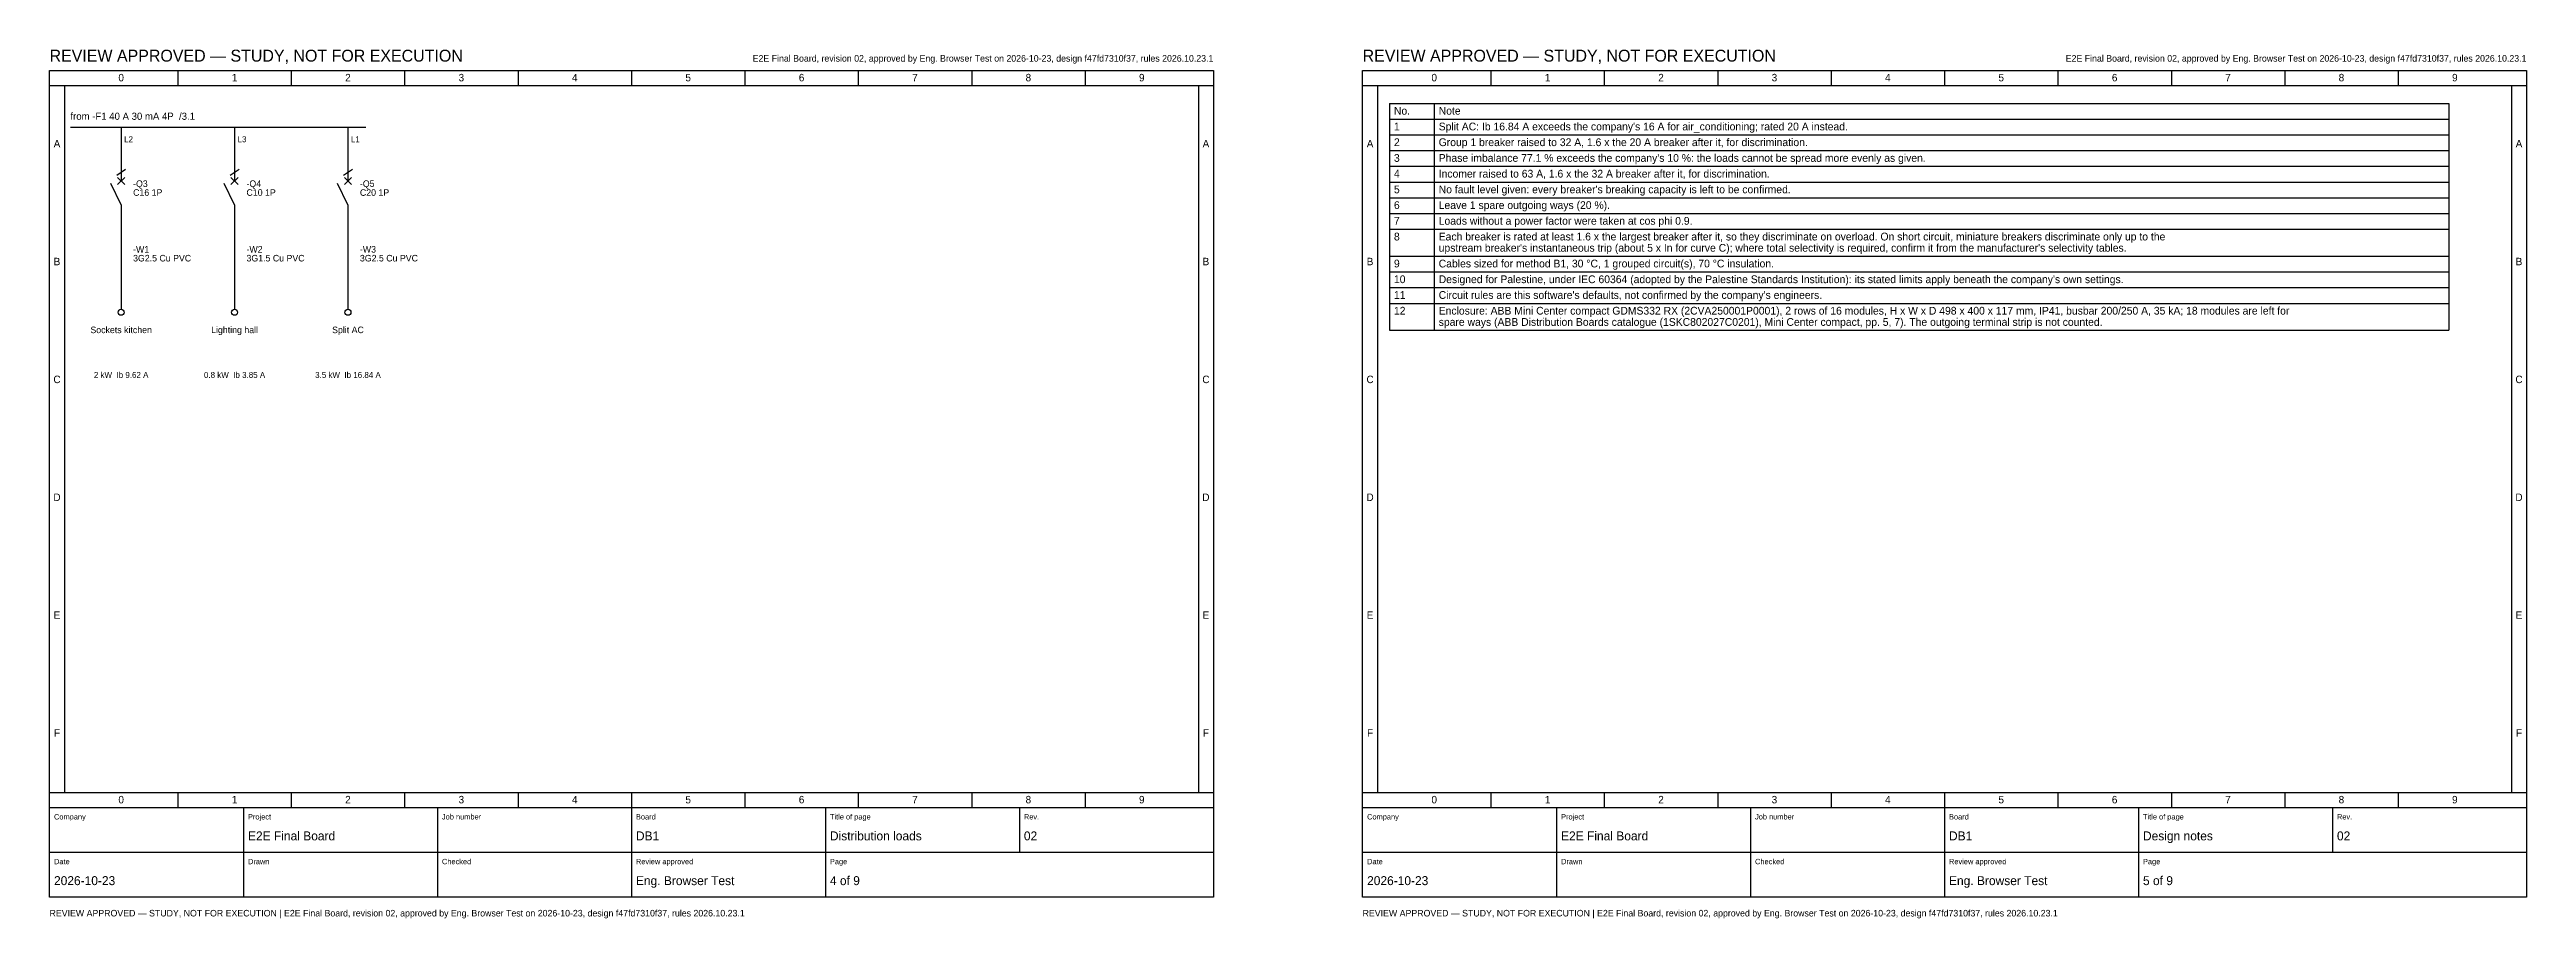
# Model space of a CAD drawing. Header units: millimetres. Extents: x 20 to 4370, y 3 to 294.
# Drawn here: x 1340 to 2170, y 3 to 294 of the extents above; entities that cross this region are included whole.
import ezdxf
from ezdxf.enums import TextEntityAlignment as Align

# ---------------------------------------------------------------- set-up
doc = ezdxf.new("R2010")
doc.units = ezdxf.units.MM
for name, color, linetype in [('FRAME', 7, 'CONTINUOUS'), ('SYMBOLS', 7, 'CONTINUOUS'), ('TEXT', 7, 'CONTINUOUS')]:
    doc.layers.add(name, color=color, linetype=linetype)

msp = doc.modelspace()

# ---------------------------------------------------------------- linework, layer by layer
at = {"layer": 'FRAME'}
for points in [[(1340, 287), (1730, 287), (1730, 10), (1340, 10)], [(1780, 287), (2170, 287), (2170, 10), (1780, 10)]]:
    msp.add_lwpolyline(points, close=True, dxfattribs=at)
at = {"layer": 'SYMBOLS'}
for p, q in [((1383, 287), (1383, 282)), ((1421, 287), (1421, 282)), ((1459, 287), (1459, 282)), ((1497, 287), (1497, 282)), ((1535, 287), (1535, 282)), ((1573, 287), (1573, 282)), ((1611, 287), (1611, 282)), ((1649, 287), (1649, 282)), ((1687, 287), (1687, 282)), ((1823, 287), (1823, 282)), ((1861, 287), (1861, 282)), ((1899, 287), (1899, 282)), ((1937, 287), (1937, 282)), ((1975, 287), (1975, 282)), ((2013, 287), (2013, 282)), ((2051, 287), (2051, 282)), ((2089, 287), (2089, 282)), ((2127, 287), (2127, 282)), ((1340, 282), (1730, 282)), ((1345, 282), (1345, 45)), ((1725, 282), (1725, 45)), ((1780, 282), (2170, 282)), ((1785, 282), (1785, 45)), ((1789, 276), (2144, 276)), ((1789, 276), (1789, 199.95)), ((1804, 276), (1804, 199.95)), ((2144, 276), (2144, 199.95)), ((2165, 282), (2165, 45)), ((1347, 268), (1446, 268)), ((1364, 268), (1364, 256)), ((1402, 268), (1402, 256)), ((1440, 268), (1440, 256)), ((1789, 270.73), (2144, 270.73)), ((1789, 265.46), (2144, 265.46)), ((1789, 260.19), (2144, 260.19)), ((1364, 242), (1360.5, 249.2)), ((1362.5, 252), (1365.5, 254)), ((1362.8, 251.2), (1365.2, 248.8)), ((1362.8, 248.8), (1365.2, 251.2)), ((1364, 256), (1364, 250)), ((1402, 242), (1398.5, 249.2)), ((1400.5, 252), (1403.5, 254)), ((1400.8, 251.2), (1403.2, 248.8)), ((1400.8, 248.8), (1403.2, 251.2)), ((1402, 256), (1402, 250)), ((1440, 242), (1436.5, 249.2)), ((1438.5, 252), (1441.5, 254)), ((1438.8, 251.2), (1441.2, 248.8)), ((1438.8, 248.8), (1441.2, 251.2)), ((1440, 256), (1440, 250)), ((1789, 254.92), (2144, 254.92)), ((1789, 249.65), (2144, 249.65)), ((1364, 242), (1364, 236)), ((1402, 242), (1402, 236)), ((1440, 242), (1440, 236)), ((1789, 244.38), (2144, 244.38)), ((1364, 236), (1364, 207)), ((1402, 236), (1402, 207)), ((1440, 236), (1440, 207)), ((1789, 239.11), (2144, 239.11)), ((1789, 233.84), (2144, 233.84)), ((1789, 224.8), (2144, 224.8)), ((1789, 219.53), (2144, 219.53)), ((1789, 214.26), (2144, 214.26)), ((1789, 208.99), (2144, 208.99)), ((1789, 199.95), (2144, 199.95)), ((1340, 45), (1730, 45)), ((1383, 45), (1383, 40)), ((1421, 45), (1421, 40)), ((1459, 45), (1459, 40)), ((1497, 45), (1497, 40)), ((1535, 45), (1535, 40)), ((1573, 45), (1573, 40)), ((1611, 45), (1611, 40)), ((1649, 45), (1649, 40)), ((1687, 45), (1687, 40)), ((1780, 45), (2170, 45)), ((1823, 45), (1823, 40)), ((1861, 45), (1861, 40)), ((1899, 45), (1899, 40)), ((1937, 45), (1937, 40)), ((1975, 45), (1975, 40)), ((2013, 45), (2013, 40)), ((2051, 45), (2051, 40)), ((2089, 45), (2089, 40)), ((2127, 45), (2127, 40)), ((1340, 40), (1730, 40)), ((1405, 40), (1405, 25)), ((1470, 40), (1470, 25)), ((1535, 40), (1535, 25)), ((1600, 40), (1600, 25)), ((1665, 40), (1665, 25)), ((1780, 40), (2170, 40)), ((1845, 40), (1845, 25)), ((1910, 40), (1910, 25)), ((1975, 40), (1975, 25)), ((2040, 40), (2040, 25)), ((2105, 40), (2105, 25)), ((1340, 25), (1730, 25)), ((1405, 25), (1405, 10)), ((1470, 25), (1470, 10)), ((1535, 25), (1535, 10)), ((1600, 25), (1600, 10)), ((1780, 25), (2170, 25)), ((1845, 25), (1845, 10)), ((1910, 25), (1910, 10)), ((1975, 25), (1975, 10)), ((2040, 25), (2040, 10))]:
    msp.add_line(p, q, dxfattribs=at)
for centre in [(1364, 206), (1402, 206), (1440, 206)]:
    msp.add_circle(centre, 1, dxfattribs=at)

# ---------------------------------------------------------------- texts
at = {"layer": 'TEXT'}
for s, height, p in [('REVIEW APPROVED — STUDY, NOT FOR EXECUTION', 4, (1340, 290)), ('REVIEW APPROVED — STUDY, NOT FOR EXECUTION', 4, (1780, 290)), ('No.', 2.6, (1790.5, 272.23)), ('Note', 2.6, (1805.5, 272.23)), ('from -F1 40 A 30 mA 4P  /3.1', 2.4, (1347, 270.5)), ('1', 2.6, (1790.5, 266.96)), ("Split AC: Ib 16.84 A exceeds the company's 16 A for air_conditioning; rated 20 A instead.", 2.6, (1805.5, 266.96)), ('L2', 2, (1365, 263)), ('L3', 2, (1403, 263)), ('L1', 2, (1441, 263)), ('3', 2.6, (1790.5, 256.42)), ('2', 2.6, (1790.5, 261.69)), ('Group 1 breaker raised to 32 A, 1.6 x the 20 A breaker after it, for discrimination.', 2.6, (1805.5, 261.69)), ("Phase imbalance 77.1 % exceeds the company's 10 %: the loads cannot be spread more evenly as given.", 2.6, (1805.5, 256.42)), ('-Q3', 2.2, (1368, 248)), ('-Q4', 2.2, (1406, 248)), ('-Q5', 2.2, (1444, 248)), ('4', 2.6, (1790.5, 251.15)), ('Incomer raised to 63 A, 1.6 x the 32 A breaker after it, for discrimination.', 2.6, (1805.5, 251.15)), ('C16 1P', 2.2, (1368, 245.03)), ('C10 1P', 2.2, (1406, 245.03)), ('C20 1P', 2.2, (1444, 245.03)), ('5', 2.6, (1790.5, 245.88)), ('6', 2.6, (1790.5, 240.61)), ("No fault level given: every breaker's breaking capacity is left to be confirmed.", 2.6, (1805.5, 245.88)), ('Leave 1 spare outgoing ways (20 %).', 2.6, (1805.5, 240.61)), ('8', 2.6, (1790.5, 230.07)), ('7', 2.6, (1790.5, 235.34)), ('Loads without a power factor were taken at cos phi 0.9.', 2.6, (1805.5, 235.34)), ('Each breaker is rated at least 1.6 x the largest breaker after it, so they discriminate on overload. On short circuit, miniature breakers discriminate only up to the', 2.6, (1805.5, 230.07)), ('3G2.5 Cu PVC', 2.2, (1368, 223.03)), ('-W1', 2.2, (1368, 226)), ('3G1.5 Cu PVC', 2.2, (1406, 223.03)), ('-W2', 2.2, (1406, 226)), ('3G2.5 Cu PVC', 2.2, (1444, 223.03)), ('-W3', 2.2, (1444, 226)), ("upstream breaker's instantaneous trip (about 5 x In for curve C); where total selectivity is required, confirm it from the manufacturer's selectivity tables.", 2.6, (1805.5, 226.3)), ('9', 2.6, (1790.5, 221.03)), ('10', 2.6, (1790.5, 215.76)), ('Cables sized for method B1, 30 °C, 1 grouped circuit(s), 70 °C insulation.', 2.6, (1805.5, 221.03)), ("Designed for Palestine, under IEC 60364 (adopted by the Palestine Standards Institution): its stated limits apply beneath the company's own settings.", 2.6, (1805.5, 215.76)), ('11', 2.6, (1790.5, 210.49)), ('12', 2.6, (1790.5, 205.22)), ("Circuit rules are this software's defaults, not confirmed by the company's engineers.", 2.6, (1805.5, 210.49)), ('Enclosure: ABB Mini Center compact GDMS332 RX (2CVA250001P0001), 2 rows of 16 modules, H x W x D 498 x 400 x 117 mm, IP41, busbar 200/250 A, 35 kA; 18 modules are left for', 2.6, (1805.5, 205.22)), ('spare ways (ABB Distribution Boards catalogue (1SKC802027C0201), Mini Center compact, pp. 5, 7). The outgoing terminal strip is not counted.', 2.6, (1805.5, 201.45)), ('Company', 1.8, (1341.5, 36)), ('Project', 1.8, (1406.5, 36)), ('Job number', 1.8, (1471.5, 36)), ('Board', 1.8, (1536.5, 36)), ('Title of page', 1.8, (1601.5, 36)), ('Rev.', 1.8, (1666.5, 36)), ('Company', 1.8, (1781.5, 36)), ('Project', 1.8, (1846.5, 36)), ('Job number', 1.8, (1911.5, 36)), ('Board', 1.8, (1976.5, 36)), ('Title of page', 1.8, (2041.5, 36)), ('Rev.', 1.8, (2106.5, 36)), ('E2E Final Board', 3, (1406.5, 29)), ('DB1', 3, (1536.5, 29)), ('Distribution loads', 3, (1601.5, 29)), ('02', 3, (1666.5, 29)), ('E2E Final Board', 3, (1846.5, 29)), ('DB1', 3, (1976.5, 29)), ('Design notes', 3, (2041.5, 29)), ('02', 3, (2106.5, 29)), ('Date', 1.8, (1341.5, 21)), ('2026-10-23', 3, (1341.5, 14)), ('Drawn', 1.8, (1406.5, 21)), ('Checked', 1.8, (1471.5, 21)), ('Review approved', 1.8, (1536.5, 21)), ('Eng. Browser Test', 3, (1536.5, 14)), ('4 of 9', 3, (1601.5, 14)), ('Page', 1.8, (1601.5, 21)), ('Date', 1.8, (1781.5, 21)), ('2026-10-23', 3, (1781.5, 14)), ('Drawn', 1.8, (1846.5, 21)), ('Checked', 1.8, (1911.5, 21)), ('Review approved', 1.8, (1976.5, 21)), ('Eng. Browser Test', 3, (1976.5, 14)), ('5 of 9', 3, (2041.5, 14)), ('Page', 1.8, (2041.5, 21)), ('REVIEW APPROVED — STUDY, NOT FOR EXECUTION | E2E Final Board, revision 02, approved by Eng. Browser Test on 2026-10-23, design f47fd7310f37, rules 2026.10.23.1', 2.2, (1340, 3.5)), ('REVIEW APPROVED — STUDY, NOT FOR EXECUTION | E2E Final Board, revision 02, approved by Eng. Browser Test on 2026-10-23, design f47fd7310f37, rules 2026.10.23.1', 2.2, (1780, 3.5))]:
    msp.add_text(s, height=height, dxfattribs=at).set_placement(p)
for p in [(1730, 290), (2170, 290)]:
    msp.add_text('E2E Final Board, revision 02, approved by Eng. Browser Test on 2026-10-23, design f47fd7310f37, rules 2026.10.23.1', height=2.2, dxfattribs=at).set_placement(p, align=Align.RIGHT)
for s, height, p in [('0', 2.5, (1364, 283.4)), ('1', 2.5, (1402, 283.4)), ('2', 2.5, (1440, 283.4)), ('3', 2.5, (1478, 283.4)), ('4', 2.5, (1516, 283.4)), ('5', 2.5, (1554, 283.4)), ('6', 2.5, (1592, 283.4)), ('7', 2.5, (1630, 283.4)), ('8', 2.5, (1668, 283.4)), ('9', 2.5, (1706, 283.4)), ('0', 2.5, (1804, 283.4)), ('1', 2.5, (1842, 283.4)), ('2', 2.5, (1880, 283.4)), ('3', 2.5, (1918, 283.4)), ('4', 2.5, (1956, 283.4)), ('5', 2.5, (1994, 283.4)), ('6', 2.5, (2032, 283.4)), ('7', 2.5, (2070, 283.4)), ('8', 2.5, (2108, 283.4)), ('9', 2.5, (2146, 283.4)), ('A', 2.5, (1342.5, 261.25)), ('A', 2.5, (1727.5, 261.25)), ('A', 2.5, (1782.5, 261.25)), ('A', 2.5, (2167.5, 261.25)), ('B', 2.5, (1342.5, 221.75)), ('B', 2.5, (1727.5, 221.75)), ('B', 2.5, (1782.5, 221.75)), ('B', 2.5, (2167.5, 221.75)), ('Sockets kitchen', 2.2, (1364, 199)), ('Lighting hall', 2.2, (1402, 199)), ('Split AC', 2.2, (1440, 199)), ('C', 2.5, (1342.5, 182.25)), ('2 kW  Ib 9.62 A', 2, (1364, 184)), ('0.8 kW  Ib 3.85 A', 2, (1402, 184)), ('3.5 kW  Ib 16.84 A', 2, (1440, 184)), ('C', 2.5, (1727.5, 182.25)), ('C', 2.5, (1782.5, 182.25)), ('C', 2.5, (2167.5, 182.25)), ('D', 2.5, (1342.5, 142.75)), ('D', 2.5, (1727.5, 142.75)), ('D', 2.5, (1782.5, 142.75)), ('D', 2.5, (2167.5, 142.75)), ('E', 2.5, (1342.5, 103.25)), ('E', 2.5, (1727.5, 103.25)), ('E', 2.5, (1782.5, 103.25)), ('E', 2.5, (2167.5, 103.25)), ('F', 2.5, (1342.5, 63.75)), ('F', 2.5, (1727.5, 63.75)), ('F', 2.5, (1782.5, 63.75)), ('F', 2.5, (2167.5, 63.75)), ('0', 2.5, (1364, 41.4)), ('1', 2.5, (1402, 41.4)), ('2', 2.5, (1440, 41.4)), ('3', 2.5, (1478, 41.4)), ('4', 2.5, (1516, 41.4)), ('5', 2.5, (1554, 41.4)), ('6', 2.5, (1592, 41.4)), ('7', 2.5, (1630, 41.4)), ('8', 2.5, (1668, 41.4)), ('9', 2.5, (1706, 41.4)), ('0', 2.5, (1804, 41.4)), ('1', 2.5, (1842, 41.4)), ('2', 2.5, (1880, 41.4)), ('3', 2.5, (1918, 41.4)), ('4', 2.5, (1956, 41.4)), ('5', 2.5, (1994, 41.4)), ('6', 2.5, (2032, 41.4)), ('7', 2.5, (2070, 41.4)), ('8', 2.5, (2108, 41.4)), ('9', 2.5, (2146, 41.4))]:
    msp.add_text(s, height=height, dxfattribs=at).set_placement(p, align=Align.CENTER)

doc.saveas('drawing.dxf')
